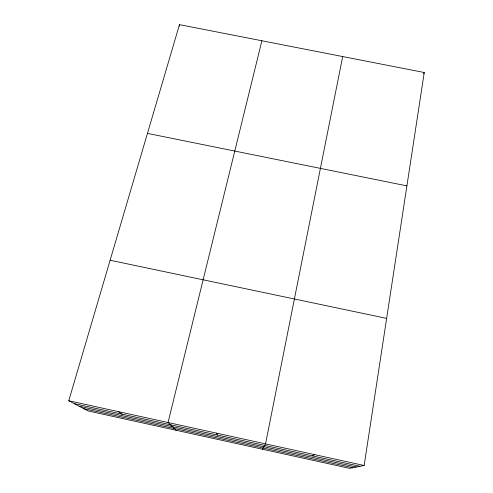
<?xml version="1.0" encoding="UTF-8"?>
<svg xmlns="http://www.w3.org/2000/svg" width="493" height="493" viewBox="0 0 493 493"><rect width="100%" height="100%" fill="white"/><g stroke="black" fill="none" stroke-linecap="round" stroke-linejoin="round"><path stroke-width="0.74" d="M364.148 465.491L424.245 72.502L179.464 24.65L68.755 400.76L88.192 410.977L349.592 468.35L364.148 465.491L68.755 400.76M342.69 56.559L265.53 443.879L262.436 449.222M261.9 40.765L168.039 422.519L176.167 430.284M423.647 73.845L424.245 72.502M312.192 455.822L314.7 454.657M147.456 133.393L406.91 185.879M110.118 260.242L386.648 318.386M74.283 403.668L360.007 466.304M79.145 406.226L356.359 467.019M83.865 408.703L352.822 467.715M118.252 411.606L122.178 414.169M216.643 433.168L217.37 435.036M179.464 24.65L179.649 26.129"/></g></svg>
